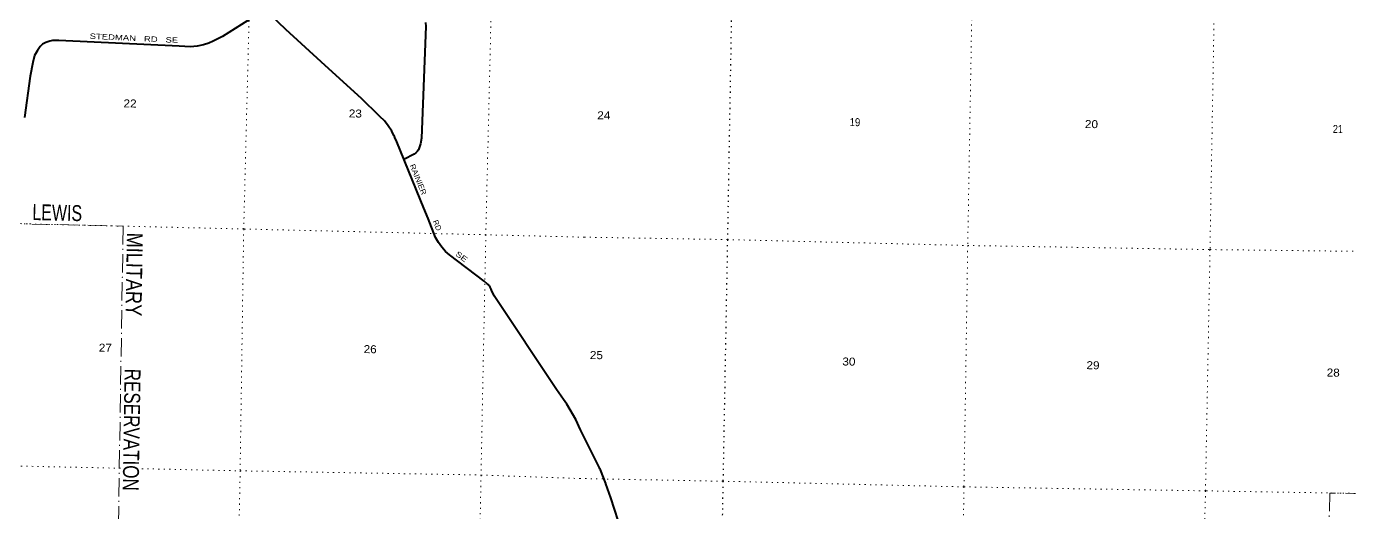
# Model space of a CAD drawing. Header units: feet. Extents: x -518066 to -250644, y -364975 to -177792.
# Drawn here: x -451300 to -422236, y -207781 to -197095 of the extents above; entities that cross this region are included whole.
import ezdxf

# ---------------------------------------------------------------- set-up
doc = ezdxf.new("R2010")
doc.units = ezdxf.units.FT
doc.header["$LTSCALE"] = 80
doc.linetypes.add('DOT_DASHED', pattern=[7.7, 5, -1.2, 0.3, -1.2])
doc.linetypes.add('DOTTED', pattern=[1.5, 0.3, -1.2])
for name, color, linetype, lineweight in [('26', 7, 'Continuous', 40), ('44', 7, 'DOT_DASHED', 13), ('6', 7, 'DOTTED', 25), ('7', 7, 'DOTTED', 13)]:
    doc.layers.add(name, color=color, linetype=linetype, lineweight=lineweight)
doc.layers.add('27', color=7, linetype='Continuous')

msp = doc.modelspace()

# ---------------------------------------------------------------- linework, layer by layer
at = {"layer": '26'}
for points in [[(-446070.35, -196671.7), (-446434, -196965), (-446994, -197314), (-447197, -197421), (-447297, -197460), (-447411, -197500), (-447552, -197530), (-447694, -197542), (-447942, -197531), (-450588, -197405), (-450726, -197405), (-450787, -197416), (-450878, -197448), (-450945, -197488), (-450996, -197533), (-451060, -197624), (-451121, -197737), (-451162, -197889), (-451217, -198188), (-451344, -199099)], [(-439125.78, -205960.05), (-439233.73, -205734.09), (-439432.66, -205395.35), (-439503.02, -205297.2), (-439658.96, -205076.48), (-441025.42, -203018.2), (-441082.01, -202894.36), (-441093.41, -202869.42), (-441103.29, -202844.36), (-441103.43, -202844.02), (-441114.36, -202823.49), (-441127.38, -202804.21), (-441142.34, -202786.4), (-441159.09, -202770.25), (-441177.43, -202755.94), (-441244.39, -202696.33), (-442008.7, -202118.36), (-442093.22, -202041.03), (-442177.79, -201946.54), (-442252.03, -201843.73), (-442315.11, -201733.73), (-442476.63, -201318.33), (-442574.28, -201092.28), (-443164.95, -199633.49), (-443207.3, -199539), (-443218.54, -199513.91), (-443231.13, -199489), (-443277.16, -199397.93), (-443351.72, -199281.5), (-443438.05, -199173.5), (-443535.19, -199075.11), (-443559.46, -199050.51), (-443932.56, -198686.67), (-444828.3, -197870.87), (-445600.88, -197164.96), (-445934.37, -196845.76)], [(-442534, -197011), (-442529, -197095), (-442624, -199554), (-442645, -199672), (-442667, -199745), (-442691, -199804), (-442716, -199842), (-442743, -199872), (-442784, -199902), (-443008.15, -200020.73)], [(-438299.99, -207958.79), (-438460.76, -207457.51), (-438571.81, -207150.92), (-438574.57, -207142.71), (-438692.58, -206845.58), (-438702.49, -206820.62), (-438714.81, -206795.58), (-439125.78, -205960.05)]]:
    msp.add_lwpolyline(points, dxfattribs=at)
at = {"layer": '44'}
for points in [[(-410302.53, -186281.38), (-411714.05, -186265.16), (-411719.45, -187622.13), (-412049.74, -187620.53), (-412068.54, -188873.6), (-411751.86, -188876.39), (-411772.12, -191549.78), (-414492.35, -191515.34), (-414593.68, -196809.54), (-414701.92, -202159.88), (-419983.12, -202064.22), (-420078.15, -207393.06), (-422670.26, -207351.82), (-422724.29, -209887.4), (-424087.69, -209881.75), (-424162.86, -212682.52), (-425520.43, -212657.6), (-430797.01, -212548.26), (-431061.23, -212548.34), (-431140.21, -215195.16), (-438866.63, -215100.55), (-438842.32, -213803), (-439276.73, -213798.29)], [(-438942.1, -196423.1), (-441082.7, -196389.02), (-446392.71, -196252.1), (-451684.88, -196133.64), (-451799.3, -201423.57), (-449176, -201485), (-449304, -209501), (-446659, -209534), (-446689, -211145)]]:
    msp.add_lwpolyline(points, dxfattribs=at)
at = {"layer": '6'}
msp.add_lwpolyline([(-435572.18, -185799.65), (-435675.63, -191150.45), (-435809.14, -196487.54), (-435901.63, -201780.65), (-436000.47, -207092.65), (-436097.81, -212439.8), (-436202.69, -217752.3)], dxfattribs=at)
at = {"layer": '7'}
for p, q in [((-451900.12, -206749.6), (-449231.2, -206807.3)), ((-448883.13, -206814.83), (-446606.27, -206864.05))]:
    msp.add_line(p, q, dxfattribs=at)
for points in [[(-440848.6, -185770.53), (-440979.97, -191101.79), (-441082.59, -196379.98), (-441209.5, -201674.77), (-441314.48, -206956.47), (-441416.14, -212329.01)], [(-425020.7, -186002.58), (-425122.03, -191321.16), (-425207.67, -196670.01), (-425301.11, -202000.43), (-425400.19, -207304.37), (-425520.43, -212657.6)], [(-446274.27, -190978.11), (-446392.71, -196252.1), (-446527.47, -201547.81), (-446606.27, -206864.05), (-446709.14, -212160.17)], [(-430529.36, -196572.1), (-430622.73, -201910.58), (-430705.53, -207216.77), (-430797.01, -212548.26)], [(-439044.26, -201727.85), (-441209.5, -201674.77), (-446527.47, -201547.81), (-451799.3, -201423.57), (-457093.37, -201311.31), (-462411.63, -201206.98)], [(-439044.26, -201727.85), (-435901.63, -201780.65), (-430622.73, -201910.58), (-425301.11, -202000.43), (-419983.12, -202064.22), (-414701.92, -202159.88), (-409378.44, -202260.41), (-407686.94, -202282.56)], [(-446606.27, -206864.05), (-441314.48, -206956.47), (-439146.45, -207033.39)], [(-407782.31, -207615.87), (-409486.27, -207572.28), (-414789.49, -207478.1), (-420078.76, -207394.41), (-425400.19, -207304.37), (-430705.53, -207216.77), (-436000.47, -207092.65), (-439146.45, -207033.39)]]:
    msp.add_lwpolyline(points, dxfattribs=at)

# ---------------------------------------------------------------- texts
at = {"layer": '27'}
for s, rotation, width, p in [('STEDMAN   RD   SE', 357.274, 1.3, (-449914.1, -197367.01)), ('RAINIER', 292.043, 1.1, (-442883.34, -200149.06)), ('SE', 322.903, 1.3, (-441888.86, -202119.59))]:
    msp.add_text(s, height=120, rotation=rotation, dxfattribs=dict(at, width=width)).set_placement(p)
msp.add_text('RD', height=120, rotation=292.043, dxfattribs=at).set_placement((-442376.28, -201378.09))
at = {"layer": '44'}
for s, rotation, width, p in [('LEWIS', 358.65, 0.75, (-451173.31, -201350.29)), ('MILITARY', 269.085, 0.85, (-449093.47, -201626.1)), ('RESERVATION', 269.085, 0.8, (-449142.44, -204616.83))]:
    msp.add_text(s, height=350, rotation=rotation, dxfattribs=dict(at, width=width)).set_placement(p)
at = {"layer": '7'}
for s, rotation, width, p in [('22', 359.326, 1.1, (-449168.58, -198874.23)), ('23', 359.324, 1.1, (-444219.92, -199095.44)), ('24', 359.145, 1.1, (-438762.21, -199135.12)), ('19', 359.143, 0.9, (-433219.79, -199284.91)), ('20', 359.141, 1.1, (-428049.79, -199327.65)), ('21', 359.139, 0.85, (-422603.5, -199436.41)), ('27', 359.326, 1.1, (-449712.23, -204243.91)), ('26', 359.324, 1.1, (-443894.57, -204276.05)), ('25', 359.145, 1.1, (-438924.97, -204405.69)), ('30', 359.143, 1.1, (-433378.31, -204548)), ('29', 359.141, 1.1, (-428016.17, -204628.36)), ('28', 359.139, 1.1, (-422739.34, -204789.92))]:
    msp.add_text(s, height=175.8, rotation=rotation, dxfattribs=dict(at, width=width)).set_placement(p)

doc.saveas('drawing.dxf')
